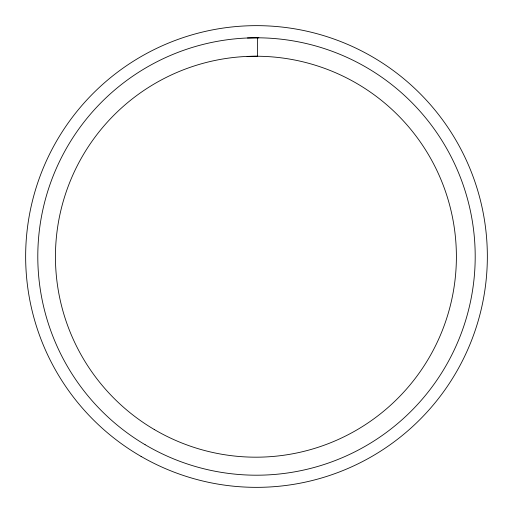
<?xml version="1.0" encoding="UTF-8"?>
<svg xmlns="http://www.w3.org/2000/svg" width="513" height="513" viewBox="0 0 513 513"><rect width="100%" height="100%" fill="white"/><g stroke="black" fill="none" stroke-linecap="round" stroke-linejoin="round"><path stroke-width="0.77" d="M247.433 37.988L258.879 37.815M247.093 56.43L257.584 56.238L257.584 37.827M141.075 456.423A230.85 230.85 0 0 0 487.35 256.5A230.85 230.85 0 0 0 141.075 56.577A230.85 230.85 0 0 0 141.075 456.423M145.096 444.7A218.698 218.698 0 0 0 475.185 258.879A218.698 218.698 0 0 0 149.219 65.92A218.698 218.698 0 0 0 145.096 444.7M154.233 429.484A200.474 200.474 0 0 0 456.384 258.379A200.474 200.474 0 0 0 157.125 82.266A200.474 200.474 0 0 0 154.233 429.484"/></g></svg>
